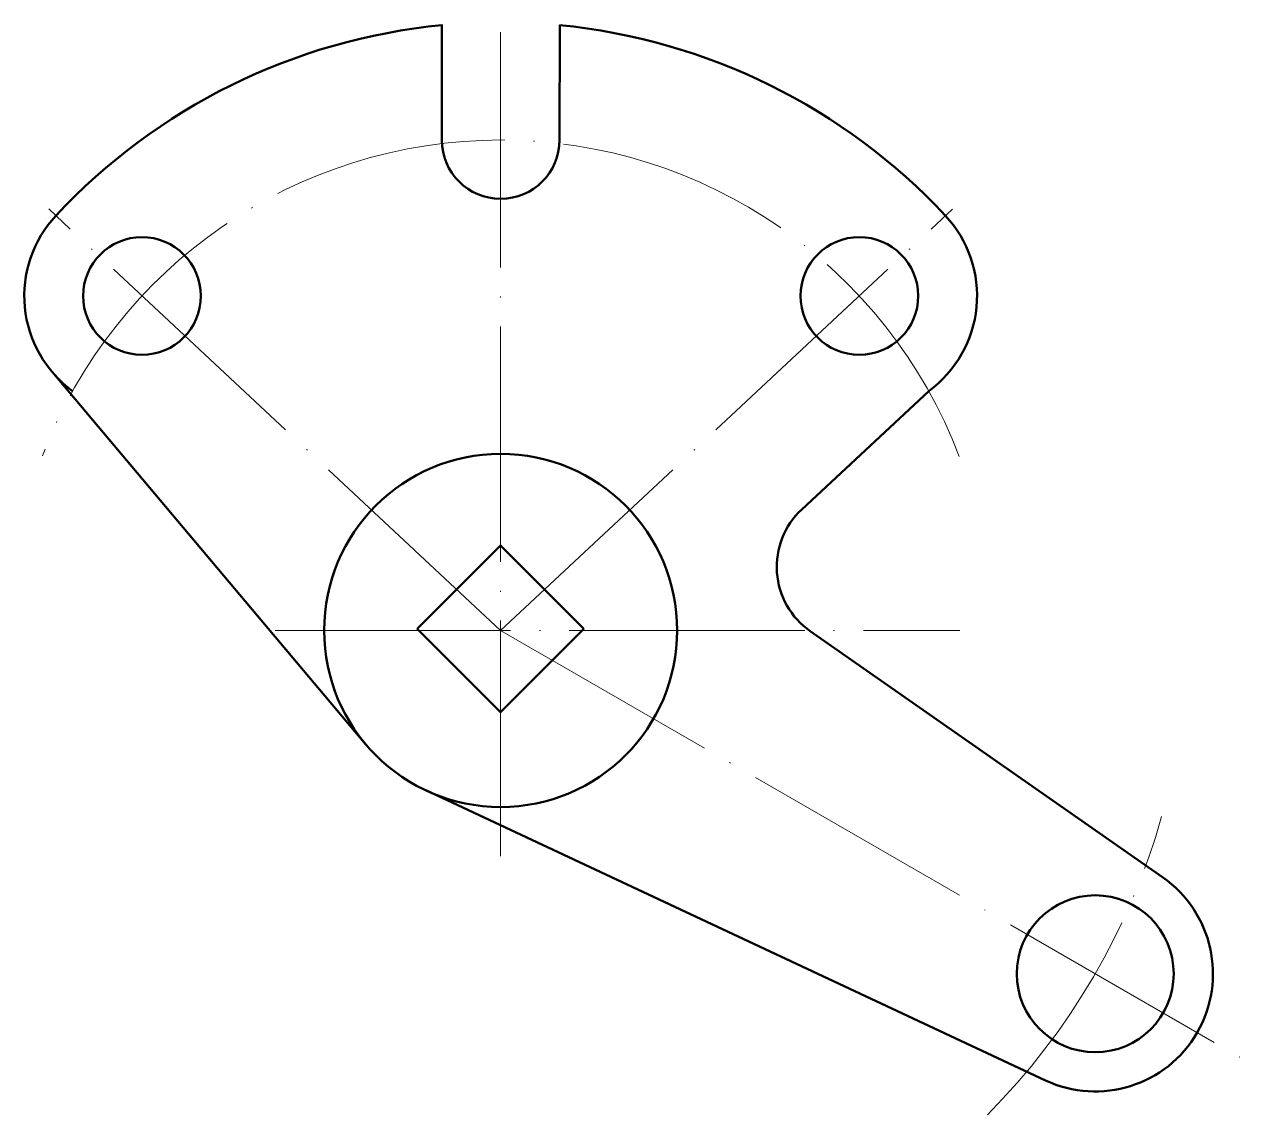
# Model space of a CAD drawing. Header units: millimetres. Extents: x 385 to 509, y 47 to 158.
import ezdxf

# ---------------------------------------------------------------- set-up
doc = ezdxf.new("R2010")
doc.units = ezdxf.units.MM
doc.linetypes.add('ACAD_ISO04W100', pattern=[30, 24, -2.95, 0.1, -2.95])
doc.layers.add('Contornos Visibles', color=7, linetype='Continuous', lineweight=50, true_color=0xffffff)
doc.layers.add('Ejes de revolución', color=6, linetype='ACAD_ISO04W100', lineweight=20, true_color=0xff00ff)

msp = doc.modelspace()

# ---------------------------------------------------------------- linework, layer by layer
at = {"layer": 'Contornos Visibles'}
for p, q in [((428.06, 146.2), (428.06, 157.99)), ((440.06, 146.2), (440.08, 157.91)), ((388.32, 122.57), (420.29, 84.61)), ((464.75, 108.53), (477.7, 120.61)), ((434.05, 104.85), (425.56, 96.37)), ((442.54, 96.37), (434.05, 104.85)), ((425.56, 96.37), (434.05, 87.88)), ((434.05, 87.88), (442.54, 96.37)), ((465.63, 96.12), (501.55, 71.04)), ((426.43, 79.9), (489.6, 50.33))]:
    msp.add_line(p, q, dxfattribs=at)
for centre, radius in [((397.49, 130.3), 6), ((470.63, 130.3), 6), ((434.06, 96.2), 18), ((494.68, 61.2), 8)]:
    msp.add_circle(centre, radius, dxfattribs=at)
for centre, radius, start, end in [((434.06, 96.2), 62, 95.5534, 137), ((434.06, 96.2), 62, 43, 84.4331), ((434.06, 146.2), 6, 180, 360), ((397.49, 130.3), 12, 137, 233.8921), ((470.63, 130.3), 12, 306.1079, 43), ((470.21, 102.68), 8, 133, 235.0829), ((494.68, 61.2), 12, 244.9171, 55.0829)]:
    msp.add_arc(centre, radius, start, end, dxfattribs=at)
at = {"layer": 'Ejes de revolución'}
for p, q in [((434.06, 73.2), (434.06, 157.91)), ((434.06, 96.2), (387.99, 139.17)), ((434.06, 96.2), (480.11, 139.15)), ((411.06, 96.2), (480.86, 96.2)), ((434.06, 96.2), (509.41, 52.7))]:
    msp.add_line(p, q, dxfattribs=at)
for radius, start, end in [(50, 20.7738, 159.1261), (70, 315.1469, 344.2908)]:
    msp.add_arc((434.06, 96.2), radius, start, end, dxfattribs=at)

doc.saveas('drawing.dxf')
